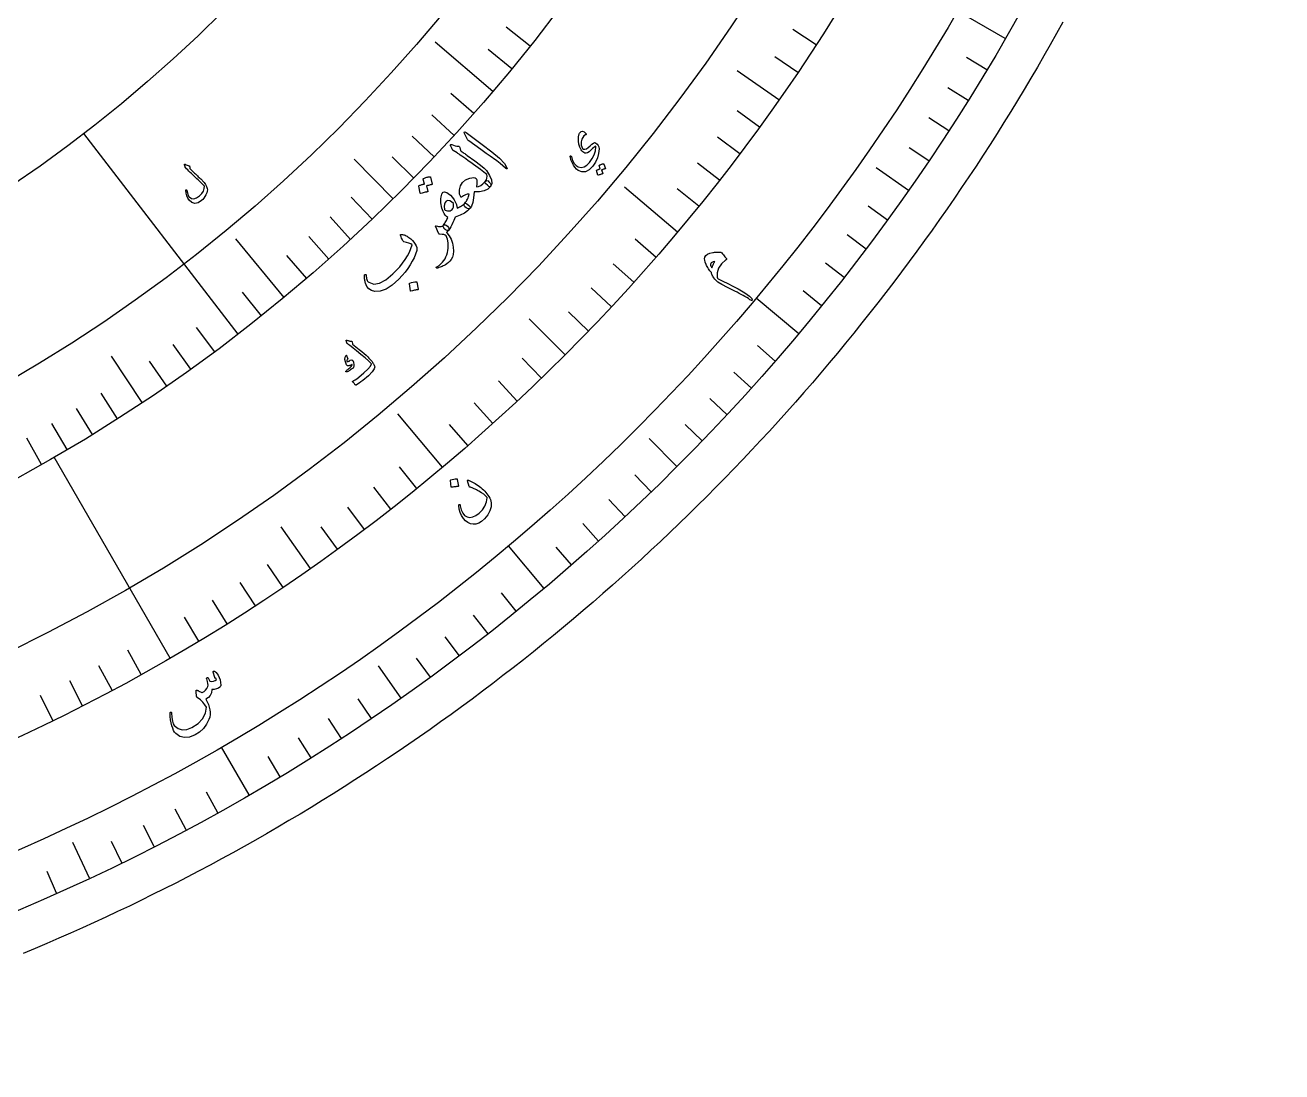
# Model space of a CAD drawing. Header units: millimetres. Extents: x -59 to 59, y -59 to 76.
# Drawn here: x 22.64 to 57.82, y -57.82 to -28.53 of the extents above; entities that cross this region are included whole.
import ezdxf

# ---------------------------------------------------------------- set-up
doc = ezdxf.new("R2010")
doc.units = ezdxf.units.MM
for name, color, linetype in [('CUT_OUTER', 1, 'Continuous'), ('ENGRAVE', 7, 'Continuous'), ('ENGRAVE_FINE', 8, 'Continuous'), ('TEXT', 5, 'Continuous')]:
    doc.layers.add(name, color=color, linetype=linetype)

msp = doc.modelspace()

# ---------------------------------------------------------------- linework, layer by layer
at = {"layer": 'CUT_OUTER'}
msp.add_lwpolyline([(51.6881, -28.4488), (51.5126, -28.7655), (51.3351, -29.081), (51.1557, -29.3954), (50.9744, -29.7088), (50.7911, -30.021), (50.606, -30.3321), (50.4189, -30.642), (50.23, -30.9508), (50.0391, -31.2584), (49.8464, -31.5649), (49.6517, -31.8701), (49.4553, -32.1742), (49.2569, -32.477), (49.0567, -32.7786), (48.8547, -33.079), (48.6508, -33.3782), (48.445, -33.6761), (48.2375, -33.9727), (48.0281, -34.268), (47.817, -34.5621), (47.604, -34.8548), (47.3892, -35.1463), (47.1727, -35.4364), (46.9544, -35.7252), (46.7343, -36.0126), (46.5124, -36.2987), (46.2888, -36.5834), (46.0635, -36.8667), (45.8364, -37.1487), (45.6076, -37.4292), (45.3771, -37.7083), (45.1449, -37.9861), (44.9109, -38.2623), (44.6753, -38.5372), (44.438, -38.8106), (44.199, -39.0825), (43.9584, -39.353), (43.7161, -39.622), (43.4722, -39.8895), (43.2266, -40.1555), (42.9794, -40.4199), (42.7306, -40.6829), (42.4801, -40.9443), (42.2281, -41.2042), (41.9745, -41.4625), (41.7193, -41.7193), (41.4625, -41.9745), (41.2042, -42.2281), (40.9443, -42.4801), (40.6829, -42.7306), (40.4199, -42.9794), (40.1555, -43.2266), (39.8895, -43.4722), (39.622, -43.7161), (39.353, -43.9584), (39.0825, -44.199), (38.8106, -44.438), (38.5372, -44.6753), (38.2623, -44.9109), (37.9861, -45.1449), (37.7083, -45.3771), (37.4292, -45.6076), (37.1487, -45.8364), (36.8667, -46.0635), (36.5834, -46.2888), (36.2987, -46.5124), (36.0126, -46.7343), (35.7252, -46.9544), (35.4364, -47.1727), (35.1463, -47.3892), (34.8548, -47.604), (34.5621, -47.817), (34.268, -48.0281), (33.9727, -48.2375), (33.6761, -48.445), (33.3782, -48.6508), (33.079, -48.8547), (32.7786, -49.0567), (32.477, -49.2569), (32.1742, -49.4553), (31.8701, -49.6517), (31.5649, -49.8464), (31.2584, -50.0391), (30.9508, -50.23), (30.642, -50.4189), (30.3321, -50.606), (30.021, -50.7911), (29.7088, -50.9744), (29.3954, -51.1557), (29.081, -51.3351), (28.7655, -51.5126), (28.4488, -51.6881), (28.1312, -51.8617), (27.8124, -52.0334), (27.4926, -52.203), (27.1718, -52.3707), (26.8499, -52.5365), (26.5271, -52.7002), (26.2032, -52.862), (25.8784, -53.0218), (25.5525, -53.1796), (25.2258, -53.3354), (24.898, -53.4891), (24.5693, -53.6409), (24.2397, -53.7907), (23.9092, -53.9384), (23.5778, -54.0841), (23.2455, -54.2277), (22.9124, -54.3693), (22.5783, -54.5089)], dxfattribs=at)
at = {"layer": 'ENGRAVE'}
for points in [[(50.0736, -28.91), (48.7323, -28.1356)], [(35.7315, -30.3865), (34.1135, -29.0105)], [(43.7386, -30.6261), (42.569, -29.8072)], [(28.5996, -37.1772), (24.2827, -31.5655)], [(32.9397, -33.3925), (31.8458, -32.2836)], [(47.3634, -33.1642), (46.4572, -32.5297)], [(40.9029, -34.3216), (39.4115, -33.0701)], [(29.8881, -36.1494), (28.5347, -34.5125)], [(44.2927, -37.166), (43.1063, -36.1705)], [(37.756, -37.756), (36.7464, -36.7464)], [(25.9147, -39.0961), (25.0541, -37.7979)], [(34.3216, -40.9029), (33.0701, -39.4115)], [(40.8849, -40.8849), (40.1027, -40.1027)], [(26.6975, -46.2414), (23.4525, -40.6209)], [(30.6261, -43.7386), (29.8072, -42.569)], [(37.166, -44.2927), (36.1705, -43.1063)], [(33.1642, -47.3634), (32.5297, -46.4572)], [(28.91, -50.0736), (28.1356, -48.7323)], [(24.4358, -52.4027), (23.9683, -51.4001)]]:
    msp.add_lwpolyline(points, dxfattribs=at)
for radius in [57.82, 57.82, 56.2713, 53.395, 53.395, 51.1235, 46.905, 46.905, 44.427, 39.825, 39.825]:
    msp.add_circle((0, 0), radius, dxfattribs=at)
at = {"layer": 'ENGRAVE_FINE'}
for points in [[(36.771, -29.1199), (36.105, -28.5925)], [(44.7808, -29.081), (44.1277, -28.6568)], [(36.257, -29.7576), (35.6002, -29.2186)], [(44.2665, -29.8581), (43.6208, -29.4226)], [(49.5614, -29.7795), (48.9925, -29.4376)], [(35.1949, -31.0064), (34.5574, -30.4448)], [(49.0341, -30.6399), (48.4712, -30.2882)], [(43.1975, -31.3848), (42.5674, -30.927)], [(34.6473, -31.6172), (34.0197, -31.0445)], [(48.4919, -31.491), (47.9353, -31.1295)], [(34.0887, -32.2186), (33.4713, -31.635)], [(42.6431, -32.1339), (42.0212, -31.6652)], [(47.935, -32.3325), (47.3847, -31.9614)], [(33.5195, -32.8104), (32.9123, -32.2161)], [(42.0758, -32.8732), (41.4621, -32.3938)], [(32.3495, -33.9646), (31.7635, -33.3494)], [(41.4957, -33.6026), (40.8905, -33.1124)], [(46.7774, -33.9857), (46.2404, -33.5956)], [(31.749, -34.5265), (31.1739, -33.9011)], [(31.1385, -35.0781), (30.5745, -34.4427)], [(46.1771, -34.7969), (45.647, -34.3975)], [(40.2977, -35.0303), (39.71, -34.5193)], [(30.5181, -35.6191), (29.9654, -34.9739)], [(39.6802, -35.7282), (39.1015, -35.2071)], [(45.5628, -35.5975), (45.0397, -35.1889)], [(39.0506, -36.4153), (38.4811, -35.8842)], [(29.2485, -36.6688), (28.7187, -36.0047)], [(44.9346, -36.3873), (44.4187, -35.9696)], [(38.4091, -37.0913), (37.8489, -36.5503)], [(27.9416, -37.6742), (27.4355, -36.9918)], [(27.2746, -38.1599), (26.7806, -37.4687)], [(43.6373, -37.9333), (43.1364, -37.4979)], [(26.5989, -38.6339), (26.1171, -37.9341)], [(37.0913, -38.4091), (36.5503, -37.8489)], [(42.9686, -38.6891), (42.4754, -38.245)], [(36.4153, -39.0506), (35.8842, -38.4811)], [(25.2221, -39.5465), (24.7653, -38.8302)], [(42.2869, -39.4331), (41.8014, -38.9805)], [(24.5215, -39.9847), (24.0773, -39.2605)], [(35.7282, -39.6802), (35.2071, -39.1015)], [(23.8129, -40.4107), (23.3816, -39.6787)], [(35.0303, -40.2977), (34.5193, -39.71)], [(41.5922, -40.1651), (41.1148, -39.7041)], [(23.0966, -40.8243), (22.6783, -40.0849)], [(33.6026, -41.4957), (33.1124, -40.8905)], [(40.1651, -41.5922), (39.7041, -41.1148)], [(32.8732, -42.0758), (32.3938, -41.4621)], [(39.4331, -42.2869), (38.9805, -41.8014)], [(32.1339, -42.6431), (31.6652, -42.0212)], [(31.3848, -43.1975), (30.927, -42.5674)], [(38.6891, -42.9686), (38.245, -42.4754)], [(37.9333, -43.6373), (37.4979, -43.1364)], [(29.8581, -44.2665), (29.4226, -43.6208)], [(29.081, -44.7808), (28.6568, -44.1277)], [(28.295, -45.2815), (27.8823, -44.6211)], [(36.3873, -44.9346), (35.9696, -44.4187)], [(27.5005, -45.7684), (27.0993, -45.1009)], [(35.5975, -45.5628), (35.1889, -45.0397)], [(34.7969, -46.1771), (34.3975, -45.647)], [(25.8864, -46.7003), (25.5088, -46.0192)], [(33.9857, -46.7774), (33.5956, -46.2404)], [(25.0674, -47.145), (24.7018, -46.4573)], [(24.2408, -47.5753), (23.8873, -46.8814)], [(23.4068, -47.9911), (23.0654, -47.2911)], [(32.3325, -47.935), (31.9614, -47.3847)], [(31.491, -48.4919), (31.1295, -47.9353)], [(30.6399, -49.0341), (30.2882, -48.4712)], [(29.7795, -49.5614), (29.4376, -48.9925)], [(28.0317, -50.5705), (27.7099, -49.99)], [(27.1448, -51.052), (26.8332, -50.466)], [(26.2497, -51.518), (25.9484, -50.9266)], [(25.3466, -51.9683), (25.0557, -51.3717)], [(23.5175, -52.8212), (23.2475, -52.2148)]]:
    msp.add_lwpolyline(points, dxfattribs=at)
at = {"layer": 'TEXT'}
for points in [[(34.9481, -31.5862), (34.9311, -31.5424), (34.9316, -31.5199), (34.9495, -31.5187), (34.9847, -31.5388), (35.4313, -31.872), (35.7052, -32.0769), (35.9122, -32.2535), (36.0521, -32.4023), (36.1248, -32.5235), (36.1279, -32.5365), (36.1279, -32.5455), (36.1246, -32.5504), (36.1181, -32.5512), (36.1105, -32.5498), (36.1021, -32.5461), (36.0931, -32.5403), (36.0834, -32.5323), (36.0105, -32.4666), (35.9302, -32.4003), (35.8424, -32.3334), (35.7472, -32.2658), (35.7228, -32.2477), (35.6561, -32.1995), (35.5472, -32.1211), (35.3962, -32.0124), (35.0594, -31.7737), (35.0425, -31.7599), (35.0283, -31.7455), (35.0169, -31.7307), (35.0083, -31.7154)], [(38.3241, -31.6065), (38.2818, -31.6329), (38.2476, -31.6731), (38.2217, -31.7273), (38.2038, -31.7953), (38.1997, -31.8446), (38.2041, -31.8922), (38.217, -31.9382), (38.2385, -31.9825), (38.2441, -31.9898), (38.2511, -31.996), (38.2596, -32.0009), (38.2696, -32.0047), (38.3086, -32.0069), (38.3518, -31.9921), (38.3992, -31.9601), (38.4507, -31.911), (38.501, -31.8619), (38.5437, -31.8314), (38.5788, -31.8195), (38.6065, -31.8261), (38.6487, -31.859), (38.6787, -31.8975), (38.6965, -31.9415), (38.7021, -31.9911), (38.6893, -32.1233), (38.6564, -32.2486), (38.6034, -32.3669), (38.5305, -32.478), (38.4299, -32.5817), (38.3275, -32.636), (38.2234, -32.6411), (38.1179, -32.5971), (38.0712, -32.5598), (38.0276, -32.5111), (37.9869, -32.451), (37.9492, -32.3795), (37.9401, -32.358), (37.9317, -32.3368), (37.924, -32.3159), (37.917, -32.2952), (37.9108, -32.2747), (37.9053, -32.2542), (37.9005, -32.2337), (37.8964, -32.2132), (37.8957, -32.2035), (37.8976, -32.197), (37.9022, -32.1937), (37.9093, -32.1935), (37.916, -32.1957), (37.9215, -32.1995), (37.9256, -32.2048), (37.9284, -32.2117), (37.9634, -32.3205), (38.0068, -32.4045), (38.0589, -32.4637), (38.1198, -32.4979), (38.2028, -32.5117), (38.2828, -32.4962), (38.3598, -32.4513), (38.4336, -32.3769), (38.5115, -32.2678), (38.5679, -32.1579), (38.6026, -32.0476), (38.6158, -31.9369), (38.6154, -31.9293), (38.6128, -31.9244), (38.6079, -31.9222), (38.6009, -31.9226), (38.5809, -31.9318), (38.5528, -31.9531), (38.5165, -31.9865), (38.472, -32.032), (38.4247, -32.0765), (38.3817, -32.1048), (38.3432, -32.1168), (38.3092, -32.1126), (38.2778, -32.0975), (38.2491, -32.0766), (38.2231, -32.0498), (38.1999, -32.0172), (38.1626, -31.9432), (38.1378, -31.8636), (38.1257, -31.7782), (38.1261, -31.6871), (38.1275, -31.6639), (38.1299, -31.6424), (38.1334, -31.6224), (38.1379, -31.604), (38.1433, -31.5873), (38.1496, -31.5721), (38.1566, -31.5586), (38.1645, -31.5466), (38.2039, -31.5071), (38.2444, -31.4964), (38.2861, -31.5145), (38.329, -31.5614), (38.3378, -31.5773), (38.3399, -31.5902), (38.3353, -31.5999), (38.3241, -31.6065)], [(34.5943, -32.0066), (34.5773, -31.9706), (34.5637, -31.9421), (34.5534, -31.9214), (34.5465, -31.9082), (34.5425, -31.8993), (34.5412, -31.8913), (34.5425, -31.8843), (34.5465, -31.8781), (34.553, -31.8731), (34.5607, -31.871), (34.5696, -31.8719), (34.5796, -31.8756), (34.6277, -31.895), (34.6748, -31.9085), (34.7208, -31.916), (34.7657, -31.9175), (34.7793, -31.9189), (34.7899, -31.9255), (34.7977, -31.9373), (34.8026, -31.9544), (34.8212, -32.0379), (34.8466, -32.0567), (34.8715, -32.0751), (34.8961, -32.0932), (34.9202, -32.1108), (34.944, -32.1281), (34.9673, -32.145), (34.9902, -32.1615), (35.0127, -32.1776), (35.2209, -32.3268), (35.3801, -32.4472), (35.4904, -32.5389), (35.5515, -32.6021), (35.6399, -32.7413), (35.6885, -32.8622), (35.6974, -32.9647), (35.6666, -33.0486), (35.6651, -33.0503), (35.6635, -33.0519), (35.662, -33.0536), (35.6604, -33.0553), (35.6419, -33.0566), (35.6146, -33.0431), (35.5785, -33.0149), (35.5338, -32.972), (35.5184, -32.9549), (35.5105, -32.9388), (35.5101, -32.9239), (35.5171, -32.91), (35.5479, -32.8599), (35.5652, -32.8105), (35.5691, -32.7618), (35.5594, -32.714), (35.5232, -32.6833), (35.4812, -32.6493), (35.4333, -32.6121), (35.3796, -32.5716), (35.3204, -32.5279), (35.2559, -32.4811), (35.1862, -32.4311), (35.1114, -32.3781), (35.0383, -32.3253), (34.9725, -32.2781), (34.9139, -32.2364), (34.8626, -32.2002), (34.8186, -32.1693), (34.7823, -32.1435), (34.7536, -32.1228), (34.7325, -32.1073), (34.6227, -32.0359), (34.6129, -32.0278), (34.6048, -32.0202), (34.5987, -32.0131), (34.5943, -32.0066)], [(27.0957, -32.4403), (27.0949, -32.4357), (27.0953, -32.4316), (27.0969, -32.4279), (27.0998, -32.4247), (27.1035, -32.4226), (27.1077, -32.422), (27.1124, -32.423), (27.1175, -32.4255), (27.1465, -32.4411), (27.1734, -32.453), (27.1983, -32.4612), (27.2212, -32.4656), (27.2287, -32.4678), (27.2344, -32.4727), (27.2384, -32.4804), (27.2407, -32.4909), (27.2412, -32.4965), (27.2417, -32.5018), (27.2422, -32.5069), (27.2428, -32.5118), (27.2433, -32.5164), (27.2437, -32.5206), (27.244, -32.5244), (27.2443, -32.5279), (27.2449, -32.5341), (27.247, -32.5404), (27.2505, -32.5468), (27.2553, -32.5534), (27.2713, -32.5701), (27.289, -32.588), (27.3084, -32.6072), (27.3295, -32.6277), (27.3523, -32.6495), (27.3767, -32.6727), (27.4027, -32.6972), (27.4303, -32.7232), (27.4582, -32.7487), (27.4842, -32.7729), (27.5084, -32.7957), (27.5307, -32.8172), (27.5512, -32.8373), (27.5701, -32.8561), (27.5873, -32.8736), (27.6028, -32.8897), (27.6467, -32.9393), (27.6829, -32.9908), (27.7113, -33.0443), (27.7319, -33.0997), (27.7381, -33.1372), (27.7345, -33.1795), (27.7213, -33.2267), (27.6982, -33.2788), (27.669, -33.3302), (27.6384, -33.3748), (27.6064, -33.4124), (27.573, -33.4431), (27.4755, -33.5032), (27.3858, -33.5217), (27.304, -33.4988), (27.2302, -33.4346), (27.1893, -33.3752), (27.1594, -33.3088), (27.1405, -33.2354), (27.1325, -33.1549), (27.1326, -33.1498), (27.1338, -33.1456), (27.1361, -33.1426), (27.1395, -33.1405), (27.1437, -33.1391), (27.1475, -33.1387), (27.1508, -33.1394), (27.1537, -33.141), (27.1572, -33.144), (27.1599, -33.1476), (27.1617, -33.1516), (27.1626, -33.1561), (27.1767, -33.2215), (27.1925, -33.274), (27.2101, -33.3138), (27.2294, -33.3407), (27.2916, -33.3818), (27.3604, -33.3897), (27.4356, -33.3645), (27.5172, -33.306), (27.5805, -33.241), (27.625, -33.1746), (27.6508, -33.107), (27.6578, -33.0383), (27.6421, -33.0211), (27.6233, -33.0014), (27.6014, -32.9792), (27.5764, -32.9545), (27.5482, -32.9272), (27.5167, -32.8974), (27.4819, -32.865), (27.4437, -32.8301), (27.4049, -32.7936), (27.3668, -32.7576), (27.3295, -32.722), (27.2931, -32.6868), (27.2575, -32.652), (27.2228, -32.6175), (27.189, -32.5834), (27.1562, -32.5495), (27.1231, -32.5181), (27.12, -32.514), (27.1175, -32.5098), (27.1155, -32.5055), (27.1142, -32.5012)], [(38.7104, -32.4644), (38.7102, -32.4618), (38.711, -32.4591), (38.7129, -32.4563), (38.7158, -32.4534), (38.7293, -32.4457), (38.743, -32.4386), (38.7568, -32.4323), (38.7707, -32.4267), (38.7848, -32.4217), (38.7994, -32.4175), (38.8143, -32.4139), (38.8296, -32.411), (38.8334, -32.4112), (38.8365, -32.4124), (38.8389, -32.4148), (38.8407, -32.4183), (38.8803, -32.5446), (38.8801, -32.547), (38.8783, -32.5493), (38.8747, -32.5513), (38.8694, -32.553), (38.8652, -32.5538), (38.859, -32.5555), (38.8506, -32.5581), (38.8402, -32.5616), (38.8276, -32.5661), (38.8126, -32.5715), (38.7952, -32.5778), (38.7755, -32.5851), (38.8052, -32.6842), (38.8056, -32.6879), (38.8039, -32.6908), (38.8002, -32.6931), (38.7945, -32.6946), (38.7895, -32.6959), (38.7819, -32.6982), (38.7716, -32.7013), (38.7586, -32.7053), (38.7428, -32.7104), (38.7241, -32.7167), (38.7024, -32.7241), (38.6778, -32.7328), (38.6747, -32.7331), (38.6723, -32.7325), (38.6708, -32.7309), (38.6702, -32.7282), (38.6355, -32.6035), (38.6353, -32.6009), (38.6362, -32.5982), (38.6381, -32.5954), (38.641, -32.5925), (38.652, -32.5855), (38.6634, -32.5793), (38.6749, -32.5737), (38.6868, -32.5688), (38.6988, -32.5646), (38.7109, -32.5609), (38.7231, -32.5579), (38.7355, -32.5554)], [(33.7829, -32.8391), (33.7828, -32.8351), (33.7843, -32.8312), (33.7874, -32.8272), (33.792, -32.8232), (33.8132, -32.8134), (33.8345, -32.8047), (33.8559, -32.797), (33.8775, -32.7904), (33.8994, -32.7849), (33.9218, -32.7805), (33.9447, -32.7771), (33.9682, -32.7748), (33.9739, -32.7756), (33.9785, -32.7779), (33.982, -32.7818), (33.9844, -32.7874), (34.0339, -32.9837), (34.0335, -32.9874), (34.0305, -32.9905), (34.0249, -32.993), (34.0167, -32.9949), (34.0103, -32.9955), (34.0007, -32.9972), (33.9878, -33), (33.9717, -33.004), (33.9521, -33.009), (33.9289, -33.0151), (33.902, -33.0223), (33.8715, -33.0306), (33.908, -33.1845), (33.9082, -33.1901), (33.9054, -33.1944), (33.8996, -33.1973), (33.8908, -33.1988), (33.8831, -33.2001), (33.8714, -33.2024), (33.8554, -33.2057), (33.8354, -33.21), (33.8109, -33.2155), (33.782, -33.2224), (33.7485, -33.2306), (33.7104, -33.2401), (33.7056, -33.2402), (33.7021, -33.2389), (33.6999, -33.2362), (33.6992, -33.2322), (33.6576, -33.0387), (33.6575, -33.0347), (33.659, -33.0308), (33.6621, -33.0268), (33.6668, -33.0229), (33.6842, -33.0139), (33.7019, -33.0061), (33.7199, -32.9993), (33.7383, -32.9936), (33.7568, -32.9889), (33.7755, -32.985), (33.7943, -32.9821), (33.8133, -32.98)], [(35.5171, -32.91), (35.5434, -32.889), (35.5695, -32.8826), (35.5957, -32.8908), (35.6217, -32.9137), (35.6536, -32.9583), (35.6717, -32.9957), (35.676, -33.0257), (35.6666, -33.0486), (35.5881, -33.1192), (35.4854, -33.1677), (35.3588, -33.1938), (35.2083, -33.1973), (35.1915, -33.3649), (35.1665, -33.4974), (35.1336, -33.5948), (35.0931, -33.657), (35.0725, -33.6707), (35.0471, -33.6738), (35.0169, -33.6664), (34.982, -33.6484), (34.9438, -33.6163), (34.9251, -33.5834), (34.9258, -33.55), (34.946, -33.5159), (34.9678, -33.4883), (34.9876, -33.4593), (35.0055, -33.4292), (35.0214, -33.3977), (35.0353, -33.3649), (35.047, -33.3306), (35.0565, -33.2949), (35.0639, -33.2578), (35.0136, -33.2642), (34.9622, -33.2809), (34.9096, -33.3077), (34.8559, -33.3448), (34.8501, -33.3473), (34.8439, -33.3466), (34.8372, -33.3428), (34.8301, -33.3357), (34.8124, -33.304), (34.8007, -33.2607), (34.7949, -33.2059), (34.795, -33.1396), (34.8202, -33.0257), (34.877, -32.9338), (34.9655, -32.8636), (35.0858, -32.815), (35.1453, -32.8023), (35.1941, -32.8002), (35.232, -32.8089), (35.2591, -32.8284), (35.2768, -32.8618), (35.2845, -32.9108), (35.2822, -32.9754), (35.27, -33.0557), (35.3287, -33.0451), (35.3895, -33.0174), (35.4524, -32.9723), (35.5171, -32.91)], [(34.3256, -33.2164), (34.3279, -33.2141), (34.3301, -33.2122), (34.3322, -33.2105), (34.3343, -33.2091), (34.3363, -33.208), (34.3384, -33.2069), (34.3406, -33.2059), (34.3429, -33.205), (34.3748, -33.2016), (34.4084, -33.2066), (34.4438, -33.2198), (34.481, -33.2414), (34.548, -33.2941), (34.6047, -33.3537), (34.6512, -33.4203), (34.6874, -33.4939), (34.6947, -33.5124), (34.7016, -33.5313), (34.7082, -33.5507), (34.7143, -33.5704), (34.72, -33.5905), (34.7253, -33.6111), (34.7303, -33.632), (34.7348, -33.6534), (34.7674, -33.6367), (34.7983, -33.62), (34.8274, -33.6031), (34.8549, -33.5861), (34.8805, -33.569), (34.9043, -33.5516), (34.9261, -33.5339), (34.946, -33.5159), (34.9556, -33.511), (34.9688, -33.5126), (34.9855, -33.5207), (35.0057, -33.5354), (35.0534, -33.5763), (35.0838, -33.6102), (35.0971, -33.6371), (35.0931, -33.657), (35.0248, -33.7273), (34.9318, -33.7918), (34.8141, -33.8506), (34.6717, -33.9033), (34.6549, -33.9512), (34.6343, -34.003), (34.6098, -34.0586), (34.5813, -34.1181), (34.5516, -34.1764), (34.5264, -34.222), (34.5058, -34.2548), (34.4898, -34.2749), (34.4785, -34.2819), (34.4641, -34.2832), (34.4464, -34.2789), (34.4255, -34.269), (34.4146, -34.2622), (34.4044, -34.2548), (34.3949, -34.2467), (34.3862, -34.2378), (34.3779, -34.2285), (34.3699, -34.2188), (34.3622, -34.2089), (34.3549, -34.1986), (34.3434, -34.1776), (34.338, -34.1594), (34.3386, -34.1439), (34.3452, -34.1313), (34.364, -34.104), (34.3818, -34.0771), (34.3988, -34.0504), (34.4148, -34.0241), (34.4301, -33.9978), (34.4448, -33.9715), (34.4591, -33.945), (34.4728, -33.9185), (34.4336, -33.8859), (34.3982, -33.8466), (34.3665, -33.8007), (34.3385, -33.7482), (34.3197, -33.7021), (34.3041, -33.6547), (34.2918, -33.606), (34.2828, -33.556), (34.2771, -33.5045), (34.2751, -33.4513), (34.2766, -33.3963), (34.2818, -33.3397), (34.2887, -33.2984), (34.2983, -33.2642), (34.3106, -33.2368), (34.3256, -33.2164)], [(34.4275, -33.4562), (34.3928, -33.4962), (34.3721, -33.5464), (34.3655, -33.6068), (34.373, -33.6775), (34.3805, -33.6957), (34.3977, -33.7105), (34.4248, -33.7217), (34.4616, -33.7294), (34.5016, -33.7311), (34.5365, -33.7258), (34.5663, -33.7135), (34.591, -33.6942), (34.6108, -33.6659), (34.6242, -33.6284), (34.6312, -33.5815), (34.6318, -33.5253), (34.5751, -33.4749), (34.5221, -33.4466), (34.4729, -33.4404), (34.4275, -33.4562)], [(34.2083, -34.3581), (34.1303, -34.18), (34.1256, -34.1643), (34.1259, -34.154), (34.1312, -34.149), (34.1415, -34.1495), (34.1774, -34.1585), (34.2096, -34.1647), (34.2383, -34.168), (34.2634, -34.1685), (34.2867, -34.1648), (34.3083, -34.1571), (34.3284, -34.1454), (34.3468, -34.1297), (34.3681, -34.1171), (34.3934, -34.1181), (34.4227, -34.1328), (34.4561, -34.1611), (34.4848, -34.1944), (34.5003, -34.2242), (34.5025, -34.2505), (34.4914, -34.2733), (34.479, -34.287), (34.466, -34.3004), (34.4524, -34.3137), (34.4382, -34.3268), (34.4365, -34.3297), (34.4362, -34.3336), (34.4373, -34.3385), (34.4398, -34.3444), (34.507, -34.4288), (34.5593, -34.5236), (34.5968, -34.6289), (34.6192, -34.7447), (34.627, -34.857), (34.6206, -34.9516), (34.6002, -35.0286), (34.5658, -35.0878), (34.5247, -35.1347), (34.4843, -35.175), (34.4447, -35.2085), (34.4057, -35.2352), (34.3851, -35.2467), (34.3625, -35.2584), (34.338, -35.2705), (34.3115, -35.2828), (34.2831, -35.295), (34.2525, -35.307), (34.2198, -35.3186), (34.1849, -35.3298), (34.1765, -35.3329), (34.169, -35.3342), (34.1627, -35.3336), (34.1574, -35.3313), (34.1513, -35.3271), (34.1475, -35.3227), (34.1459, -35.3181), (34.1465, -35.3134), (34.1482, -35.3081), (34.1513, -35.3033), (34.1557, -35.2992), (34.1616, -35.2957), (34.2238, -35.2555), (34.2776, -35.2131), (34.3229, -35.1686), (34.3596, -35.1219), (34.3907, -35.0704), (34.417, -35.0161), (34.4387, -34.9589), (34.4557, -34.8989), (34.4682, -34.8361), (34.4764, -34.7705), (34.4803, -34.7021), (34.4799, -34.6309), (34.4738, -34.5717), (34.4623, -34.5182), (34.4455, -34.4704), (34.4234, -34.4282), (34.398, -34.4087), (34.3604, -34.3951), (34.3105, -34.3873), (34.2483, -34.3853), (34.2361, -34.3836), (34.2254, -34.3785), (34.2161, -34.37), (34.2083, -34.3581)], [(33.1758, -34.387), (33.1999, -34.3902), (33.2245, -34.3958), (33.2496, -34.4037), (33.2751, -34.4138), (33.301, -34.4261), (33.3272, -34.4406), (33.3537, -34.4571), (33.3805, -34.4757), (33.4311, -34.5162), (33.4768, -34.5606), (33.5177, -34.6089), (33.5537, -34.6611), (33.581, -34.7122), (33.5976, -34.7588), (33.6035, -34.8008), (33.5985, -34.8382), (33.5652, -34.9389), (33.5237, -35.0397), (33.4741, -35.1404), (33.4164, -35.2411), (33.3504, -35.3416), (33.2759, -35.4415), (33.1928, -35.5408), (33.1012, -35.6394), (32.9147, -35.8083), (32.7389, -35.922), (32.5745, -35.9807), (32.4218, -35.9847), (32.3346, -35.9587), (32.2624, -35.9111), (32.2052, -35.842), (32.163, -35.7514), (32.1565, -35.7296), (32.1509, -35.7063), (32.1462, -35.6818), (32.1423, -35.6558), (32.1392, -35.6286), (32.137, -35.6), (32.1357, -35.57), (32.1351, -35.5387), (32.1358, -35.5291), (32.1384, -35.5213), (32.1428, -35.5151), (32.1492, -35.5107), (32.1544, -35.5086), (32.1601, -35.5084), (32.1664, -35.5101), (32.1731, -35.5135), (32.1785, -35.5176), (32.1822, -35.5228), (32.1844, -35.5291), (32.1848, -35.5365), (32.186, -35.5666), (32.1892, -35.5959), (32.1944, -35.6246), (32.2016, -35.6526), (32.2112, -35.6769), (32.2234, -35.6978), (32.2382, -35.7152), (32.2555, -35.7291), (32.3939, -35.7766), (32.553, -35.7536), (32.7326, -35.6594), (32.9319, -35.4938), (33.0323, -35.3929), (33.1232, -35.2917), (33.2045, -35.1901), (33.2763, -35.0884), (33.3387, -34.9864), (33.3918, -34.8841), (33.4356, -34.7816), (33.4701, -34.6789), (33.4309, -34.6518), (33.3797, -34.6292), (33.3164, -34.6112), (33.2411, -34.5976), (33.236, -34.5942), (33.2285, -34.5861), (33.2188, -34.5731), (33.2067, -34.5552), (33.206, -34.553), (33.2052, -34.5512), (33.2044, -34.5498), (33.2036, -34.5488), (33.1889, -34.5229), (33.1742, -34.4922), (33.1596, -34.4568), (33.1451, -34.4166), (33.1424, -34.4026), (33.1466, -34.3931), (33.1577, -34.3878), (33.1758, -34.387)], [(41.8498, -35.4564), (41.8276, -35.43), (41.8061, -35.4029), (41.7853, -35.3753), (41.7651, -35.347), (41.7461, -35.318), (41.7285, -35.2884), (41.7123, -35.2581), (41.6976, -35.2271), (41.6745, -35.1667), (41.6617, -35.1135), (41.6591, -35.0676), (41.6667, -35.0289), (41.6934, -34.9828), (41.7388, -34.9455), (41.8029, -34.9168), (41.8857, -34.8968), (41.9103, -34.8927), (41.9349, -34.8894), (41.9596, -34.8867), (41.9844, -34.8849), (42.0093, -34.8836), (42.0345, -34.8829), (42.0599, -34.8828), (42.0855, -34.8831), (42.0997, -34.8842), (42.112, -34.8871), (42.1224, -34.8919), (42.1309, -34.8986), (42.1598, -34.9318), (42.1854, -34.9618), (42.2078, -34.9883), (42.227, -35.0114), (42.2426, -35.0309), (42.2546, -35.0462), (42.2629, -35.0574), (42.2674, -35.0645), (42.271, -35.0756), (42.2705, -35.0858), (42.266, -35.095), (42.2573, -35.1033), (42.1335, -35.2158), (42.0514, -35.3349), (42.0111, -35.461), (42.0125, -35.5942), (42.016, -35.6065), (42.0214, -35.6166), (42.0288, -35.6244), (42.038, -35.63), (42.1721, -35.6939), (42.3097, -35.7627), (42.4509, -35.8363), (42.5956, -35.9148), (42.7858, -36.0256), (42.9153, -36.1143), (42.9838, -36.1809), (42.9915, -36.2256), (42.9818, -36.233), (42.9679, -36.2337), (42.95, -36.2277), (42.9279, -36.215), (42.8846, -36.1854), (42.8384, -36.1559), (42.7893, -36.1264), (42.7374, -36.097), (42.6829, -36.0676), (42.6262, -36.038), (42.5671, -36.0081), (42.5058, -35.9781), (42.3004, -35.877), (42.1424, -35.7911), (42.0317, -35.7209), (41.9681, -35.6663), (41.9423, -35.6364), (41.9199, -35.6074), (41.9007, -35.5793), (41.8848, -35.552), (41.8719, -35.5259), (41.8618, -35.5013), (41.8544, -35.4781), (41.8498, -35.4564)], [(41.8613, -35.3207), (41.8677, -35.3004), (41.8754, -35.2796), (41.8842, -35.2585), (41.8942, -35.2369), (41.9053, -35.2151), (41.9175, -35.1931), (41.9306, -35.1709), (41.9448, -35.1485), (41.8995, -35.1588), (41.8651, -35.1714), (41.8415, -35.1865), (41.8286, -35.204), (41.8217, -35.2319), (41.8248, -35.2607), (41.838, -35.2903), (41.8613, -35.3207)], [(33.3942, -35.769), (33.3943, -35.7649), (33.3961, -35.761), (33.3995, -35.757), (33.4045, -35.7531), (33.4493, -35.7356), (33.495, -35.7227), (33.5415, -35.7144), (33.5888, -35.7108), (33.5945, -35.7116), (33.5988, -35.7138), (33.6015, -35.7174), (33.6029, -35.7224), (33.6416, -35.9221), (33.6414, -35.9279), (33.6383, -35.9322), (33.6322, -35.935), (33.6231, -35.9363), (33.6153, -35.9374), (33.6031, -35.9395), (33.5867, -35.9424), (33.566, -35.9463), (33.5408, -35.9512), (33.5109, -35.9574), (33.4762, -35.9649), (33.4369, -35.9737), (33.4312, -35.9743), (33.4272, -35.9734), (33.4249, -35.9709), (33.4243, -35.9669)], [(31.6458, -37.3477), (31.6621, -37.3545), (31.6782, -37.3603), (31.694, -37.3654), (31.7096, -37.3695), (31.7249, -37.3727), (31.7402, -37.375), (31.7553, -37.3762), (31.7704, -37.3765), (31.7773, -37.378), (31.7826, -37.382), (31.7863, -37.3886), (31.7884, -37.3977), (31.7971, -37.4481), (31.7982, -37.4533), (31.7994, -37.4576), (31.8008, -37.4608), (31.8021, -37.463), (31.8972, -37.5381), (31.9826, -37.6065), (32.0582, -37.6681), (32.1242, -37.723), (32.1802, -37.7711), (32.2262, -37.8124), (32.2622, -37.847), (32.2882, -37.8749), (32.3347, -37.9296), (32.3485, -37.9477), (32.3615, -37.9666), (32.3738, -37.9864), (32.3852, -38.0069), (32.3958, -38.0282), (32.4055, -38.0505), (32.4142, -38.0737), (32.4221, -38.0977), (32.4108, -38.1529), (32.3514, -38.2341), (32.2438, -38.341), (32.0877, -38.4733), (32.0372, -38.5125), (31.9894, -38.5475), (31.9443, -38.5782), (31.9019, -38.6047), (31.8972, -38.6061), (31.8929, -38.606), (31.889, -38.6043), (31.8856, -38.6011), (31.8702, -38.5847), (31.8564, -38.5696), (31.8441, -38.5559), (31.8333, -38.5436), (31.8238, -38.5325), (31.8156, -38.5225), (31.8087, -38.5136), (31.803, -38.5058), (31.8001, -38.5012), (31.7997, -38.4977), (31.8017, -38.4951), (31.8063, -38.4936), (31.8394, -38.4797), (31.8783, -38.4573), (31.9231, -38.4265), (31.9737, -38.3871), (32.1205, -38.2642), (32.2293, -38.1608), (32.3001, -38.0772), (32.3332, -38.0137), (32.3042, -37.9798), (32.2448, -37.9239), (32.155, -37.846), (32.0348, -37.746), (31.9137, -37.6466), (31.8218, -37.5717), (31.759, -37.5212), (31.7254, -37.4953), (31.7159, -37.4885), (31.7071, -37.4821), (31.6988, -37.4761), (31.6912, -37.4705), (31.6842, -37.4655), (31.678, -37.4611), (31.6725, -37.4572), (31.6677, -37.4539), (31.6579, -37.4463), (31.6501, -37.4376), (31.6443, -37.428), (31.6406, -37.4174), (31.6255, -37.3572), (31.6248, -37.3529), (31.625, -37.3494), (31.6263, -37.3468), (31.6284, -37.3451), (31.6323, -37.3444), (31.6365, -37.3445), (31.6409, -37.3457), (31.6458, -37.3477)], [(31.6201, -37.7679), (31.6224, -37.7664), (31.6249, -37.7657), (31.6276, -37.7659), (31.6305, -37.7668), (31.6324, -37.7682), (31.6341, -37.77), (31.6357, -37.7721), (31.6371, -37.7746), (31.6636, -37.8538), (31.6658, -37.8622), (31.6667, -37.8693), (31.6662, -37.8752), (31.6645, -37.8797), (31.6539, -37.8954), (31.6463, -37.9107), (31.642, -37.9254), (31.6407, -37.9397), (31.6426, -37.945), (31.6483, -37.9476), (31.6579, -37.9475), (31.6714, -37.9446), (31.6794, -37.9416), (31.6876, -37.9383), (31.6958, -37.9346), (31.7042, -37.9306), (31.7127, -37.9263), (31.7214, -37.9215), (31.7304, -37.9162), (31.7396, -37.9106), (31.7778, -37.8987), (31.8073, -37.9155), (31.828, -37.9609), (31.8399, -38.0349), (31.84, -38.0598), (31.8377, -38.0812), (31.8329, -38.0991), (31.8257, -38.1136), (31.8154, -38.1266), (31.7991, -38.1421), (31.7766, -38.1599), (31.7481, -38.1802), (31.7333, -38.1902), (31.7189, -38.1992), (31.7048, -38.2073), (31.691, -38.2143), (31.6778, -38.2205), (31.6653, -38.2261), (31.6534, -38.2311), (31.6423, -38.2356), (31.6344, -38.237), (31.6277, -38.2368), (31.6221, -38.2348), (31.6178, -38.2311), (31.6148, -38.2261), (31.6143, -38.2212), (31.6162, -38.2164), (31.6206, -38.2117), (31.6354, -38.1976), (31.6524, -38.182), (31.6716, -38.1648), (31.6931, -38.1459), (31.733, -38.1107), (31.7629, -38.0816), (31.7827, -38.0587), (31.7926, -38.042), (31.7933, -38.0392), (31.7928, -38.0366), (31.7911, -38.0343), (31.7882, -38.0323), (31.7859, -38.0315), (31.7828, -38.0315), (31.7791, -38.0324), (31.7746, -38.0341), (31.7355, -38.0533), (31.7187, -38.0607), (31.7028, -38.0653), (31.688, -38.0672), (31.6742, -38.0663), (31.6606, -38.0631), (31.6494, -38.0574), (31.6406, -38.0492), (31.6342, -38.0386), (31.6016, -37.958), (31.5884, -37.886), (31.5946, -37.8226), (31.6201, -37.7679)], [(34.541, -41.2719), (34.5413, -41.2682), (34.5431, -41.2646), (34.5463, -41.2612), (34.5511, -41.2579), (34.5931, -41.2446), (34.6357, -41.2356), (34.6789, -41.231), (34.7227, -41.2307), (34.728, -41.2318), (34.7318, -41.2342), (34.7343, -41.2377), (34.7353, -41.2424), (34.7639, -41.43), (34.7636, -41.4353), (34.7605, -41.4391), (34.7548, -41.4413), (34.7464, -41.4419), (34.7391, -41.4424), (34.7278, -41.4435), (34.7126, -41.4452), (34.6933, -41.4474), (34.6699, -41.4504), (34.642, -41.4542), (34.6098, -41.4589), (34.5732, -41.4645), (34.5679, -41.4647), (34.5642, -41.4636), (34.5622, -41.4611), (34.5618, -41.4573)], [(35.0445, -41.2657), (35.0812, -41.2817), (35.1186, -41.2992), (35.1567, -41.3182), (35.1954, -41.3388), (35.2347, -41.3613), (35.2746, -41.3861), (35.3151, -41.4132), (35.3562, -41.4426), (35.3959, -41.473), (35.4335, -41.5045), (35.469, -41.5373), (35.5025, -41.5714), (35.5339, -41.6068), (35.5635, -41.6437), (35.5911, -41.682), (35.6168, -41.7218), (35.6409, -41.7661), (35.6597, -41.8099), (35.6732, -41.8534), (35.6814, -41.8965), (35.6813, -42.0104), (35.6499, -42.1239), (35.587, -42.2367), (35.4928, -42.3488), (35.4143, -42.4178), (35.3353, -42.4658), (35.2557, -42.4929), (35.1757, -42.4992), (35.0999, -42.4848), (35.0294, -42.4527), (34.9644, -42.4031), (34.9047, -42.336), (34.8535, -42.2548), (34.8152, -42.168), (34.7896, -42.0754), (34.7767, -41.9771), (34.777, -41.9644), (34.7799, -41.9551), (34.7852, -41.9493), (34.7931, -41.947), (34.8027, -41.9476), (34.8102, -41.9535), (34.8155, -41.9647), (34.8187, -41.9811), (34.8455, -42.0961), (34.8862, -42.1861), (34.9406, -42.2512), (35.0091, -42.2912), (35.0856, -42.3053), (35.1671, -42.293), (35.2536, -42.2543), (35.3449, -42.1891), (35.4399, -42.092), (35.5092, -41.9874), (35.5526, -41.8754), (35.5702, -41.756), (35.5698, -41.7526), (35.5681, -41.7486), (35.5652, -41.744), (35.561, -41.7386), (35.524, -41.6999), (35.475, -41.6599), (35.4141, -41.6185), (35.3412, -41.5757), (35.3033, -41.5553), (35.2676, -41.5366), (35.2341, -41.5197), (35.2028, -41.5045), (35.1737, -41.4914), (35.1469, -41.4803), (35.1222, -41.4715), (35.0997, -41.4648), (35.0884, -41.4609), (35.0797, -41.4559), (35.0735, -41.4498), (35.0698, -41.4426), (35.0162, -41.2813), (35.0148, -41.2704), (35.019, -41.2642), (35.0289, -41.2626), (35.0445, -41.2657)], [(27.8971, -46.6385), (27.8955, -46.6286), (27.8962, -46.6204), (27.8991, -46.614), (27.9044, -46.6093), (27.9125, -46.6057), (27.9206, -46.6046), (27.9287, -46.606), (27.9367, -46.6098), (27.9608, -46.6265), (27.9851, -46.6504), (28.0098, -46.6816), (28.0349, -46.72), (28.0694, -46.7866), (28.0941, -46.8548), (28.1087, -46.9246), (28.1134, -46.996), (28.1117, -47.0149), (28.1072, -47.0313), (28.1001, -47.0454), (28.0903, -47.057), (28.0472, -47.0866), (27.9942, -47.1074), (27.9314, -47.1194), (27.8587, -47.1226), (27.8498, -47.2138), (27.8197, -47.2886), (27.7683, -47.347), (27.6958, -47.389), (27.7161, -47.4292), (27.7345, -47.4685), (27.751, -47.507), (27.7656, -47.5445), (27.7784, -47.5814), (27.7895, -47.6179), (27.7989, -47.6539), (27.8067, -47.6896), (27.8157, -47.7568), (27.8143, -47.8245), (27.8025, -47.8927), (27.7803, -47.9614), (27.7127, -48.0958), (27.6262, -48.2125), (27.5207, -48.3114), (27.3966, -48.3923), (27.2405, -48.4548), (27.0972, -48.4684), (26.967, -48.4332), (26.8499, -48.3494), (26.8198, -48.3124), (26.7918, -48.2646), (26.7657, -48.206), (26.7415, -48.1365), (26.7206, -48.0573), (26.7053, -47.9712), (26.6957, -47.8784), (26.6915, -47.7788), (26.692, -47.7722), (26.6938, -47.7665), (26.6972, -47.7619), (26.7021, -47.7583), (26.7075, -47.7558), (26.7129, -47.7547), (26.718, -47.7548), (26.723, -47.7563), (26.7277, -47.7599), (26.7312, -47.7646), (26.7334, -47.7702), (26.7344, -47.7768), (26.7423, -47.9081), (26.7576, -48.0111), (26.7802, -48.0859), (26.8104, -48.1323), (26.9171, -48.2124), (27.0351, -48.2479), (27.1641, -48.2389), (27.304, -48.1851), (27.4778, -48.0712), (27.6041, -47.9388), (27.6829, -47.7884), (27.7141, -47.6202), (27.6707, -47.5465), (27.6132, -47.4755), (27.5414, -47.4071), (27.4556, -47.3414), (27.4461, -47.3352), (27.4391, -47.3288), (27.4347, -47.3221), (27.433, -47.3151), (27.431, -47.2888), (27.4292, -47.264), (27.4277, -47.2408), (27.4265, -47.219), (27.4257, -47.1991), (27.4254, -47.1812), (27.4256, -47.1652), (27.4264, -47.1513), (27.4278, -47.1448), (27.4308, -47.1407), (27.4355, -47.1391), (27.4419, -47.1398), (27.4457, -47.141), (27.4512, -47.1431), (27.4584, -47.1459), (27.4673, -47.1497), (27.4778, -47.1544), (27.4895, -47.1602), (27.5024, -47.1672), (27.5167, -47.1752), (27.5448, -47.1902), (27.5669, -47.2001), (27.583, -47.205), (27.593, -47.2047), (27.6432, -47.1807), (27.6861, -47.1445), (27.7219, -47.0962), (27.7504, -47.0356), (27.755, -47.0038), (27.7512, -46.9584), (27.7389, -46.8994), (27.7183, -46.8268), (27.7164, -46.8199), (27.7164, -46.8131), (27.7182, -46.8064), (27.722, -46.7998), (27.7262, -46.7946), (27.7309, -46.7908), (27.7362, -46.7886), (27.7421, -46.7879), (27.7558, -46.7953), (27.7712, -46.8152), (27.7883, -46.8479), (27.807, -46.8932), (27.8573, -46.894), (27.9055, -46.8854), (27.9517, -46.8676), (27.9956, -46.8404), (27.9871, -46.8274), (27.9789, -46.8175), (27.971, -46.8109), (27.9635, -46.8074), (27.9557, -46.8047), (27.9497, -46.8008), (27.9455, -46.7959), (27.9431, -46.7898)]]:
    msp.add_lwpolyline(points, close=True, dxfattribs=at)

doc.saveas('drawing.dxf')
